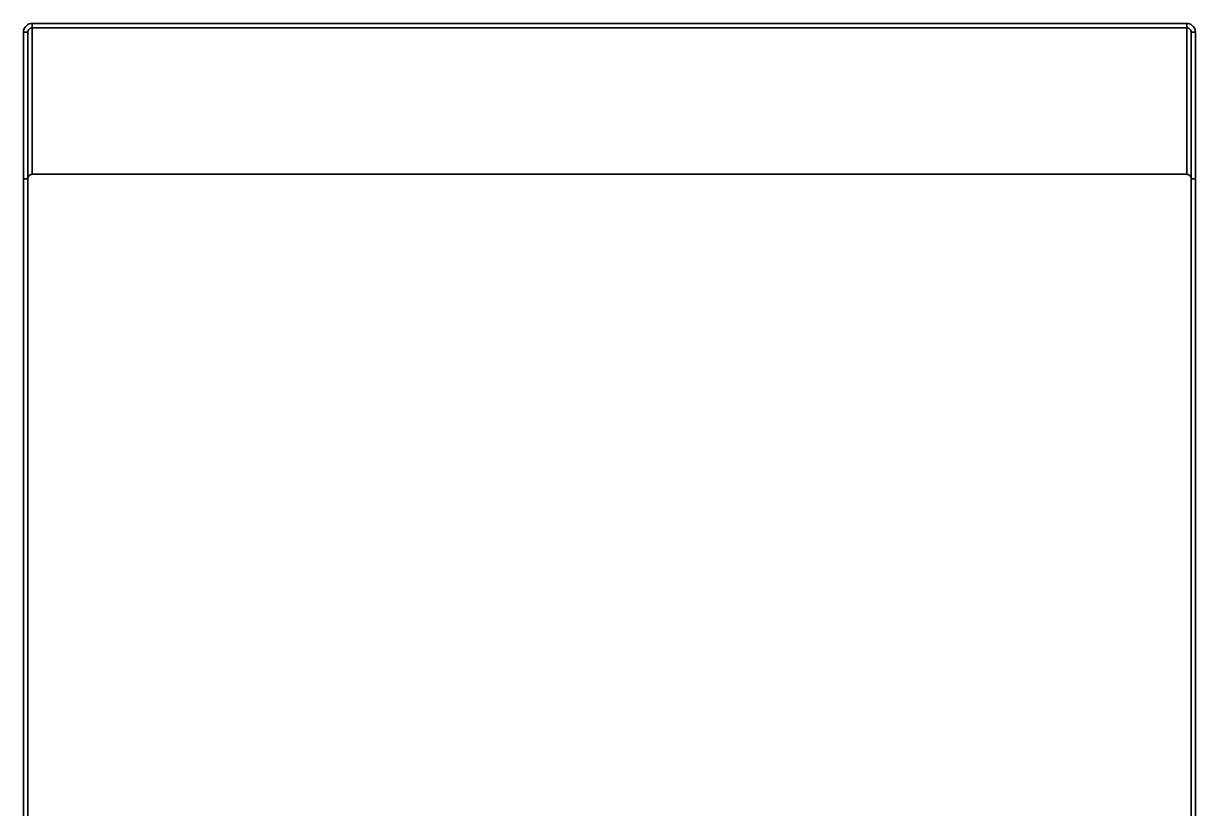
# Model space of a CAD drawing. Header units: inches. Extents: x -1371 to 1856, y -1888 to 3368.
# Drawn here: x -1362 to -229, y 470 to 1230 of the extents above; entities that cross this region are included whole.
import ezdxf

# ---------------------------------------------------------------- set-up
doc = ezdxf.new("R2010")
doc.units = ezdxf.units.IN
doc.header["$MEASUREMENT"] = 0
doc.layers.add('Warstwa 1', color=7, linetype='Continuous')

msp = doc.modelspace()

# ---------------------------------------------------------------- linework, layer by layer
at = {"layer": 'Warstwa 1', "color": 7, "lineweight": 35}
for points in [[(-237.1, 1230.1), (-1354, 1230.1)], [(-1354, 1230.1), (-1354, 1225.8)], [(-1354, 1088.3), (-1354, 1230.1)], [(-237.1, 1225.8), (-1354, 1225.8)], [(-1354, 1225.8), (-1354, 1084.1)], [(-237.1, 1225.8), (-237.1, 1230.1)], [(-237.1, 1230.1), (-237.1, 1088.3)], [(-237.1, 1225.8), (-237.1, 1084.1)], [(-1362.5, 402.3), (-1362.5, 1221.5)], [(-1359.4, 1221.5), (-1362.5, 1221.5)], [(-1362.5, 1079.7), (-1362.5, 1221.5)], [(-1358.2, 1221.5), (-1359.4, 1221.5)], [(-232.8, 1221.5), (-232.8, 402.3)], [(-232.8, 1079.7), (-232.8, 1221.5)], [(-228.6, 1079.7), (-228.6, 1221.5)], [(-228.6, 1221.5), (-228.6, 402.3)], [(-1362.5, 1079.7), (-1359.4, 1079.7)], [(-1362.5, 1079.7), (-1362.5, 402.3)], [(-1358.2, 402.3), (-1358.2, 1079.7)], [(-1354, 1084.1), (-237.1, 1084.1)], [(-237.1, 1088.3), (-237.1, 1084.1)], [(-232.8, 1079.7), (-232.8, 402.3)], [(-228.6, 402.3), (-228.6, 1079.7)]]:
    msp.add_lwpolyline(points, dxfattribs=at)
for points, knots in [([(-1354, 1230.1), (-1355.9, 1230), (-1357.8, 1229.3), (-1359.3, 1228.1), (-1361.2, 1226.5), (-1362.5, 1224), (-1362.5, 1221.5)], [0, 0, 0, 0, 1, 1, 1, 2, 2, 2, 2]), ([(-1358.2, 1221.5), (-1358.2, 1222.6), (-1357.7, 1223.7), (-1357, 1224.5), (-1356.6, 1224.9), (-1356.1, 1225.3), (-1355.6, 1225.5), (-1355.1, 1225.7), (-1354.5, 1225.8), (-1354, 1225.8)], [0, 0, 0, 0, 1, 1, 1, 2, 2, 2, 3, 3, 3, 3]), ([(-228.6, 1221.5), (-228.6, 1224), (-229.8, 1226.5), (-231.8, 1228.1), (-233.3, 1229.3), (-235.2, 1230), (-237.1, 1230.1)], [0, 0, 0, 0, 1, 1, 1, 2, 2, 2, 2]), ([(-237.1, 1225.8), (-236.5, 1225.8), (-236, 1225.7), (-235.5, 1225.5), (-235, 1225.3), (-234.5, 1224.9), (-234.1, 1224.5), (-233.3, 1223.7), (-232.8, 1222.6), (-232.8, 1221.5)], [0, 0, 0, 0, 1, 1, 1, 2, 2, 2, 3, 3, 3, 3]), ([(-1354, 1084.1), (-1355.1, 1084.1), (-1356.2, 1083.6), (-1357, 1082.8), (-1357.4, 1082.4), (-1357.7, 1081.9), (-1357.9, 1081.4), (-1358.1, 1080.9), (-1358.2, 1080.3), (-1358.2, 1079.7)], [0, 0, 0, 0, 1, 1, 1, 2, 2, 2, 3, 3, 3, 3]), ([(-232.8, 1079.7), (-232.8, 1080.3), (-233, 1080.9), (-233.2, 1081.4), (-233.4, 1081.9), (-233.7, 1082.4), (-234.1, 1082.8), (-234.9, 1083.6), (-236, 1084.1), (-237.1, 1084.1)], [0, 0, 0, 0, 1, 1, 1, 2, 2, 2, 3, 3, 3, 3])]:
    msp.add_open_spline(points, degree=3, knots=knots, dxfattribs=at)
for points in [[(-1358.2, 402.3), (-1358.2, 675.4), (-1358.2, 948.4), (-1358.2, 1221.5)], [(-232.8, 1221.5), (-232.5, 1221.5), (-232.1, 1221.5), (-231.7, 1221.5)], [(-231.7, 1221.5), (-230.7, 1221.5), (-229.6, 1221.5), (-228.6, 1221.5)], [(-1358.2, 1079.7), (-1358.6, 1079.7), (-1359, 1079.7), (-1359.4, 1079.7)], [(-1354, 1088.3), (-1354, 1086.9), (-1354, 1085.5), (-1354, 1084.1)], [(-231.7, 1079.7), (-232.1, 1079.7), (-232.5, 1079.7), (-232.8, 1079.7)], [(-228.6, 1079.7), (-229.6, 1079.7), (-230.7, 1079.7), (-231.7, 1079.7)]]:
    msp.add_open_spline(points, degree=3, dxfattribs=at)

doc.saveas('drawing.dxf')
